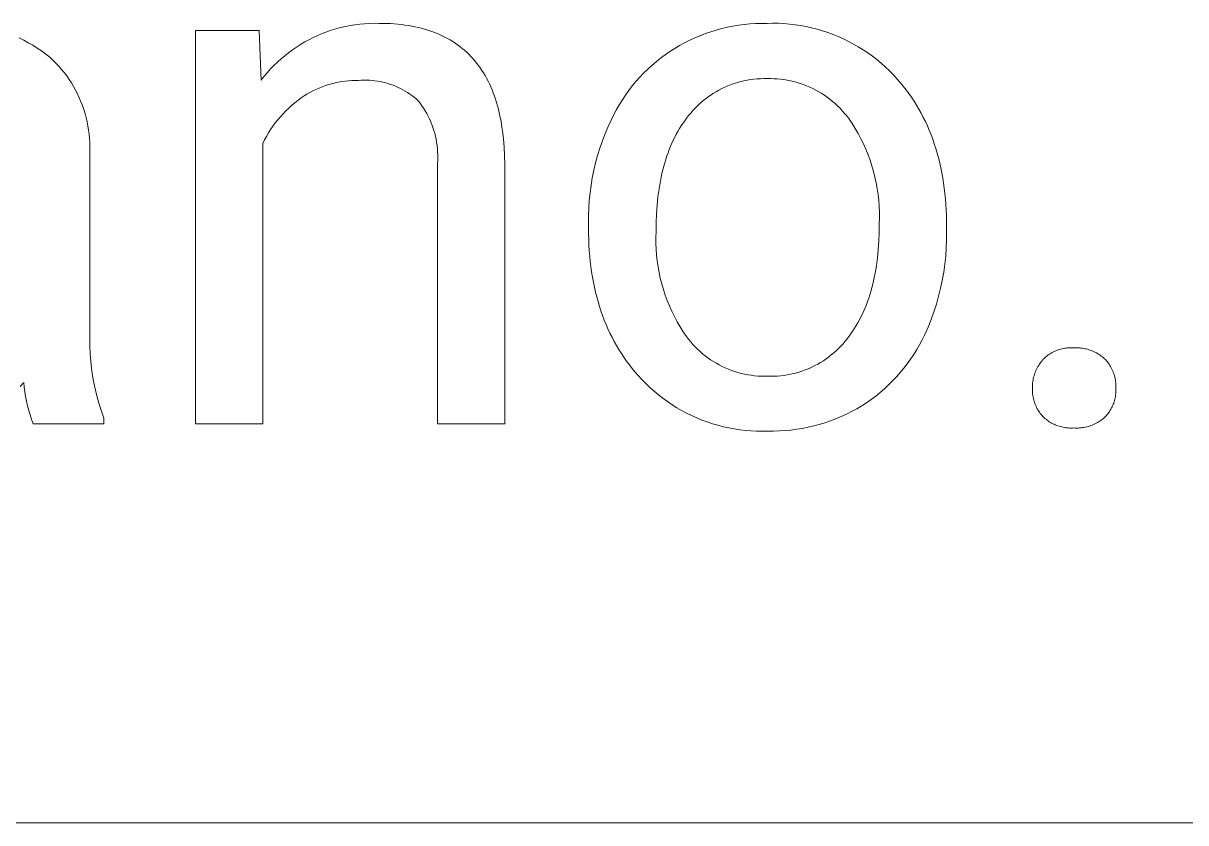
# Model space of a CAD drawing. Header units: millimetres. Extents: x -962 to 3068, y -237 to 2578.
# Drawn here: x 1969 to 2052.8, y -12 to 45.6 of the extents above; entities that cross this region are included whole.
import ezdxf

# ---------------------------------------------------------------- set-up
doc = ezdxf.new("R2010")
doc.units = ezdxf.units.MM
doc.header["$MEASUREMENT"] = 0
doc.layers.add('Domyślny', color=7, linetype='Continuous', true_color=0x000000)

msp = doc.modelspace()

# ---------------------------------------------------------------- linework, layer by layer
at = {"layer": 'Domyślny', "color": 18, "lineweight": 15, "true_color": 0x000000}
for p, q in [((1991.545, 45.222), (1991.883, 45.313)), ((1991.883, 45.313), (1992.223, 45.392)), ((1992.223, 45.392), (1992.566, 45.46)), ((1992.566, 45.46), (1992.911, 45.516)), ((1992.911, 45.516), (1993.258, 45.561)), ((1993.258, 45.561), (1993.606, 45.593)), ((1993.606, 45.593), (1993.956, 45.614)), ((1993.956, 45.614), (1994.305, 45.623)), ((1994.305, 45.623), (1994.655, 45.62)), ((1994.655, 45.62), (1994.934, 45.618)), ((1994.934, 45.618), (1995.209, 45.61)), ((1995.209, 45.61), (1995.479, 45.598)), ((1995.479, 45.598), (1995.745, 45.581)), ((1995.745, 45.581), (1996.006, 45.558)), ((1996.006, 45.558), (1996.263, 45.531)), ((1996.263, 45.531), (1996.516, 45.499)), ((1996.516, 45.499), (1996.764, 45.462)), ((1996.764, 45.462), (1997.008, 45.42)), ((1997.008, 45.42), (1997.248, 45.373)), ((1997.248, 45.373), (1997.483, 45.321)), ((1997.483, 45.321), (1997.714, 45.264)), ((1997.714, 45.264), (1997.94, 45.202)), ((2019.362, 45.241), (2019.762, 45.336)), ((2019.762, 45.336), (2020.165, 45.417)), ((2020.165, 45.417), (2020.571, 45.485)), ((2020.571, 45.485), (2020.979, 45.539)), ((2020.979, 45.539), (2021.388, 45.58)), ((2021.388, 45.58), (2021.798, 45.606)), ((2021.798, 45.606), (2022.209, 45.62)), ((2022.209, 45.62), (2022.621, 45.619)), ((2022.621, 45.619), (2023.026, 45.627)), ((2023.026, 45.627), (2023.431, 45.621)), ((2023.431, 45.621), (2023.836, 45.602)), ((2023.836, 45.602), (2024.24, 45.569)), ((2024.24, 45.569), (2024.643, 45.522)), ((2024.643, 45.522), (2025.044, 45.461)), ((2025.044, 45.461), (2025.443, 45.387)), ((2025.443, 45.387), (2025.839, 45.3)), ((2025.839, 45.3), (2026.231, 45.199)), ((1968.702, 44.565), (1969.038, 44.4)), ((1981.409, 16.739), (1981.409, 45.097)), ((1981.409, 45.097), (1985.999, 45.097)), ((1985.999, 45.097), (1986.16, 41.527)), ((1989.293, 44.275), (1989.6, 44.443)), ((1989.6, 44.443), (1989.913, 44.6)), ((1989.913, 44.6), (1990.23, 44.746)), ((1990.23, 44.746), (1990.553, 44.882)), ((1990.553, 44.882), (1990.88, 45.006)), ((1990.88, 45.006), (1991.21, 45.12)), ((1991.21, 45.12), (1991.545, 45.222)), ((1997.94, 45.202), (1998.163, 45.135)), ((1998.163, 45.135), (1998.38, 45.063)), ((1998.38, 45.063), (1998.594, 44.986)), ((1998.594, 44.986), (1998.803, 44.904)), ((1998.803, 44.904), (1999.007, 44.818)), ((1999.007, 44.818), (1999.207, 44.726)), ((1999.207, 44.726), (1999.403, 44.63)), ((1999.403, 44.63), (1999.595, 44.528)), ((1999.595, 44.528), (1999.782, 44.421)), ((1999.782, 44.421), (1999.965, 44.31)), ((2017.047, 44.398), (2017.42, 44.57)), ((2017.42, 44.57), (2017.799, 44.73)), ((2017.799, 44.73), (2018.183, 44.878)), ((2018.183, 44.878), (2018.572, 45.012)), ((2018.572, 45.012), (2018.965, 45.133)), ((2018.965, 45.133), (2019.362, 45.241)), ((2026.231, 45.199), (2026.62, 45.085)), ((2026.62, 45.085), (2027.005, 44.958)), ((2027.005, 44.958), (2027.386, 44.817)), ((2027.386, 44.817), (2027.761, 44.664)), ((2027.761, 44.664), (2028.131, 44.498)), ((2028.131, 44.498), (2028.495, 44.32)), ((1969.038, 44.4), (1969.368, 44.223)), ((1969.368, 44.223), (1969.692, 44.035)), ((1969.692, 44.035), (1970.01, 43.837)), ((1970.01, 43.837), (1970.321, 43.628)), ((1970.321, 43.628), (1970.624, 43.408)), ((1988.128, 43.504), (1988.409, 43.711)), ((1988.409, 43.711), (1988.697, 43.909)), ((1988.697, 43.909), (1988.992, 44.097)), ((1988.992, 44.097), (1989.293, 44.275)), ((1999.965, 44.31), (2000.143, 44.194)), ((2000.143, 44.194), (2000.317, 44.072)), ((2000.317, 44.072), (2000.487, 43.946)), ((2000.487, 43.946), (2000.652, 43.815)), ((2000.652, 43.815), (2000.813, 43.678)), ((2000.813, 43.678), (2000.97, 43.537)), ((2015.282, 43.354), (2015.619, 43.586)), ((2015.619, 43.586), (2015.964, 43.807)), ((2015.964, 43.807), (2016.318, 44.016)), ((2016.318, 44.016), (2016.679, 44.213)), ((2016.679, 44.213), (2017.047, 44.398)), ((2028.495, 44.32), (2028.853, 44.13)), ((2028.853, 44.13), (2029.204, 43.927)), ((2029.204, 43.927), (2029.548, 43.713)), ((2029.548, 43.713), (2029.885, 43.487)), ((1970.624, 43.408), (1970.921, 43.179)), ((1970.921, 43.179), (1971.142, 42.971)), ((1971.142, 42.971), (1971.355, 42.756)), ((1971.355, 42.756), (1971.562, 42.533)), ((1987.077, 42.582), (1987.328, 42.826)), ((1987.328, 42.826), (1987.587, 43.061)), ((1987.587, 43.061), (1987.853, 43.287)), ((1987.853, 43.287), (1988.128, 43.504)), ((2000.97, 43.537), (2001.122, 43.391)), ((2001.122, 43.391), (2001.27, 43.24)), ((2001.27, 43.24), (2001.414, 43.084)), ((2001.414, 43.084), (2001.553, 42.923)), ((2001.553, 42.923), (2001.688, 42.757)), ((2001.688, 42.757), (2001.818, 42.586)), ((2014.322, 42.589), (2014.633, 42.855)), ((2014.633, 42.855), (2014.954, 43.11)), ((2014.954, 43.11), (2015.282, 43.354)), ((2029.885, 43.487), (2030.214, 43.25)), ((2030.214, 43.25), (2030.535, 43.002)), ((2030.535, 43.002), (2030.847, 42.743)), ((2030.847, 42.743), (2031.15, 42.474)), ((1971.562, 42.533), (1971.76, 42.304)), ((1971.76, 42.304), (1971.951, 42.068)), ((1971.951, 42.068), (1972.133, 41.825)), ((1986.375, 41.802), (1986.6, 42.07)), ((1986.6, 42.07), (1986.834, 42.33)), ((1986.834, 42.33), (1987.077, 42.582)), ((2001.818, 42.586), (2001.945, 42.41)), ((2001.945, 42.41), (2002.066, 42.229)), ((2002.066, 42.229), (2002.184, 42.043)), ((2002.184, 42.043), (2002.297, 41.853)), ((2013.445, 41.73), (2013.727, 42.026)), ((2013.727, 42.026), (2014.02, 42.312)), ((2014.02, 42.312), (2014.322, 42.589)), ((2031.15, 42.474), (2031.443, 42.194)), ((2031.443, 42.194), (2031.728, 41.905)), ((2031.728, 41.905), (2032.002, 41.606)), ((1972.133, 41.825), (1972.307, 41.576)), ((1972.307, 41.576), (1972.472, 41.322)), ((1972.472, 41.322), (1972.628, 41.062)), ((1986.16, 41.527), (1986.375, 41.802)), ((1990.781, 41.128), (1990.552, 41.046)), ((1991.013, 41.203), (1990.781, 41.128)), ((1991.248, 41.269), (1991.013, 41.203)), ((1991.485, 41.327), (1991.248, 41.269)), ((1991.723, 41.377), (1991.485, 41.327)), ((1991.964, 41.419), (1991.723, 41.377)), ((1992.205, 41.452), (1991.964, 41.419)), ((1992.448, 41.477), (1992.205, 41.452)), ((1992.691, 41.493), (1992.448, 41.477)), ((1992.935, 41.501), (1992.691, 41.493)), ((1993.179, 41.5), (1992.935, 41.501)), ((1993.373, 41.514), (1993.179, 41.5)), ((1993.567, 41.521), (1993.373, 41.514)), ((1993.762, 41.521), (1993.567, 41.521)), ((1993.956, 41.514), (1993.762, 41.521)), ((1994.15, 41.501), (1993.956, 41.514)), ((1994.344, 41.481), (1994.15, 41.501)), ((1994.537, 41.454), (1994.344, 41.481)), ((1994.728, 41.421), (1994.537, 41.454)), ((1994.919, 41.381), (1994.728, 41.421)), ((1995.108, 41.334), (1994.919, 41.381)), ((1995.295, 41.281), (1995.108, 41.334)), ((1995.48, 41.221), (1995.295, 41.281)), ((1995.663, 41.156), (1995.48, 41.221)), ((1995.844, 41.083), (1995.663, 41.156)), ((1996.022, 41.005), (1995.844, 41.083)), ((2002.297, 41.853), (2002.406, 41.657)), ((2002.406, 41.657), (2002.51, 41.456)), ((2002.51, 41.456), (2002.61, 41.251)), ((2002.61, 41.251), (2002.706, 41.04)), ((2012.66, 40.785), (2012.911, 41.109)), ((2012.911, 41.109), (2013.173, 41.424)), ((2013.173, 41.424), (2013.445, 41.73)), ((2019.806, 41.118), (2019.586, 41.023)), ((2020.03, 41.205), (2019.806, 41.118)), ((2020.257, 41.284), (2020.03, 41.205)), ((2020.486, 41.356), (2020.257, 41.284)), ((2020.718, 41.419), (2020.486, 41.356)), ((2020.951, 41.475), (2020.718, 41.419)), ((2021.187, 41.522), (2020.951, 41.475)), ((2021.424, 41.561), (2021.187, 41.522)), ((2021.662, 41.592), (2021.424, 41.561)), ((2021.901, 41.615), (2021.662, 41.592)), ((2022.14, 41.629), (2021.901, 41.615)), ((2022.381, 41.635), (2022.14, 41.629)), ((2022.621, 41.633), (2022.381, 41.635)), ((2022.864, 41.636), (2022.621, 41.633)), ((2023.108, 41.63), (2022.864, 41.636)), ((2023.351, 41.616), (2023.108, 41.63)), ((2023.594, 41.594), (2023.351, 41.616)), ((2023.836, 41.563), (2023.594, 41.594)), ((2024.076, 41.524), (2023.836, 41.563)), ((2024.315, 41.476), (2024.076, 41.524)), ((2024.553, 41.421), (2024.315, 41.476)), ((2024.788, 41.357), (2024.553, 41.421)), ((2025.021, 41.285), (2024.788, 41.357)), ((2025.251, 41.205), (2025.021, 41.285)), ((2025.478, 41.117), (2025.251, 41.205)), ((2025.702, 41.021), (2025.478, 41.117)), ((2032.002, 41.606), (2032.222, 41.353)), ((2032.222, 41.353), (2032.435, 41.095)), ((2032.435, 41.095), (2032.642, 40.832)), ((1972.628, 41.062), (1972.775, 40.796)), ((1972.775, 40.796), (1972.913, 40.526)), ((1972.913, 40.526), (1973.042, 40.251)), ((1973.042, 40.251), (1973.161, 39.972)), ((1989.045, 40.252), (1988.811, 40.079)), ((1989.248, 40.388), (1989.045, 40.252)), ((1989.455, 40.516), (1989.248, 40.388)), ((1989.667, 40.637), (1989.455, 40.516)), ((1989.883, 40.751), (1989.667, 40.637)), ((1990.102, 40.857), (1989.883, 40.751)), ((1990.325, 40.955), (1990.102, 40.857)), ((1990.552, 41.046), (1990.325, 40.955)), ((1996.197, 40.92), (1996.022, 41.005)), ((1996.369, 40.83), (1996.197, 40.92)), ((1996.538, 40.733), (1996.369, 40.83)), ((1996.704, 40.631), (1996.538, 40.733)), ((1996.866, 40.523), (1996.704, 40.631)), ((1997.024, 40.41), (1996.866, 40.523)), ((1997.178, 40.291), (1997.024, 40.41)), ((1997.328, 40.167), (1997.178, 40.291)), ((2002.706, 41.04), (2002.797, 40.825)), ((2002.797, 40.825), (2002.884, 40.604)), ((2002.884, 40.604), (2002.967, 40.379)), ((2002.967, 40.379), (2003.045, 40.149)), ((2012.193, 40.113), (2012.421, 40.453)), ((2012.421, 40.453), (2012.66, 40.785)), ((2018.343, 40.299), (2018.151, 40.154)), ((2018.539, 40.437), (2018.343, 40.299)), ((2018.74, 40.569), (2018.539, 40.437)), ((2018.945, 40.693), (2018.74, 40.569)), ((2019.155, 40.811), (2018.945, 40.693)), ((2019.368, 40.92), (2019.155, 40.811)), ((2019.586, 41.023), (2019.368, 40.92)), ((2025.923, 40.918), (2025.702, 41.021)), ((2026.14, 40.807), (2025.923, 40.918)), ((2026.353, 40.689), (2026.14, 40.807)), ((2026.562, 40.563), (2026.353, 40.689)), ((2026.766, 40.43), (2026.562, 40.563)), ((2026.966, 40.29), (2026.766, 40.43)), ((2027.16, 40.144), (2026.966, 40.29)), ((2032.642, 40.832), (2032.841, 40.563)), ((2032.841, 40.563), (2033.033, 40.289)), ((2033.033, 40.289), (2033.218, 40.011)), ((1973.161, 39.972), (1973.27, 39.689)), ((1973.27, 39.689), (1973.37, 39.403)), ((1973.37, 39.403), (1973.459, 39.113)), ((1988.146, 39.516), (1987.938, 39.313)), ((1988.362, 39.711), (1988.146, 39.516)), ((1988.583, 39.899), (1988.362, 39.711)), ((1988.811, 40.079), (1988.583, 39.899)), ((1997.473, 40.037), (1997.328, 40.167)), ((1997.608, 39.863), (1997.473, 40.037)), ((1997.738, 39.683), (1997.608, 39.863)), ((1997.861, 39.5), (1997.738, 39.683)), ((1997.977, 39.312), (1997.861, 39.5)), ((2003.045, 40.149), (2003.119, 39.913)), ((2003.119, 39.913), (2003.189, 39.673)), ((2003.189, 39.673), (2003.254, 39.428)), ((2003.254, 39.428), (2003.315, 39.178)), ((2011.581, 39.049), (2011.773, 39.41)), ((2011.773, 39.41), (2011.977, 39.765)), ((2011.977, 39.765), (2012.193, 40.113)), ((2017.439, 39.51), (2017.276, 39.334)), ((2017.609, 39.68), (2017.439, 39.51)), ((2017.784, 39.845), (2017.609, 39.68)), ((2017.965, 40.002), (2017.784, 39.845)), ((2018.151, 40.154), (2017.965, 40.002)), ((2027.35, 39.99), (2027.16, 40.144)), ((2027.534, 39.831), (2027.35, 39.99)), ((2027.712, 39.665), (2027.534, 39.831)), ((2027.885, 39.493), (2027.712, 39.665)), ((2028.051, 39.315), (2027.885, 39.493)), ((2033.218, 40.011), (2033.396, 39.726)), ((2033.396, 39.726), (2033.567, 39.437)), ((2033.567, 39.437), (2033.731, 39.143)), ((1973.459, 39.113), (1973.539, 38.82)), ((1973.539, 38.82), (1973.608, 38.525)), ((1987.354, 38.665), (1987.175, 38.437)), ((1987.541, 38.888), (1987.354, 38.665)), ((1987.736, 39.104), (1987.541, 38.888)), ((1987.938, 39.313), (1987.736, 39.104)), ((1998.087, 39.121), (1997.977, 39.312)), ((1998.191, 38.926), (1998.087, 39.121)), ((1998.287, 38.727), (1998.191, 38.926)), ((1998.377, 38.525), (1998.287, 38.727)), ((2003.315, 39.178), (2003.372, 38.922)), ((2003.372, 38.922), (2003.424, 38.662)), ((2003.424, 38.662), (2003.472, 38.397)), ((2011.169, 38.178), (2011.401, 38.681)), ((2011.401, 38.681), (2011.581, 39.049)), ((2016.688, 38.595), (2016.557, 38.41)), ((2016.823, 38.774), (2016.688, 38.595)), ((2016.967, 38.966), (2016.823, 38.774)), ((2017.118, 39.153), (2016.967, 38.966)), ((2017.276, 39.334), (2017.118, 39.153)), ((2028.211, 39.131), (2028.051, 39.315)), ((2028.365, 38.942), (2028.211, 39.131)), ((2028.512, 38.748), (2028.365, 38.942)), ((2028.75, 38.398), (2028.512, 38.748)), ((2033.731, 39.143), (2033.888, 38.843)), ((2033.888, 38.843), (2034.038, 38.538)), ((1973.608, 38.525), (1973.668, 38.227)), ((1973.668, 38.227), (1973.717, 37.928)), ((1973.717, 37.928), (1973.755, 37.627)), ((1986.683, 37.717), (1986.536, 37.466)), ((1986.839, 37.962), (1986.683, 37.717)), ((1987.003, 38.202), (1986.839, 37.962)), ((1987.175, 38.437), (1987.003, 38.202)), ((1998.46, 38.32), (1998.377, 38.525)), ((1998.536, 38.113), (1998.46, 38.32)), ((1998.604, 37.903), (1998.536, 38.113)), ((1998.666, 37.69), (1998.604, 37.903)), ((2003.472, 38.397), (2003.516, 38.127)), ((2003.516, 38.127), (2003.555, 37.852)), ((2003.555, 37.852), (2003.621, 37.288)), ((2010.954, 37.668), (2011.169, 38.178)), ((2016.19, 37.827), (2016.077, 37.622)), ((2016.308, 38.026), (2016.19, 37.827)), ((2016.431, 38.22), (2016.308, 38.026)), ((2016.557, 38.41), (2016.431, 38.22)), ((2028.975, 38.04), (2028.75, 38.398)), ((2029.187, 37.675), (2028.975, 38.04)), ((2034.038, 38.538), (2034.181, 38.228)), ((2034.181, 38.228), (2034.317, 37.913)), ((2034.317, 37.913), (2034.446, 37.592)), ((1973.755, 37.627), (1973.784, 37.325)), ((1973.784, 37.325), (1973.802, 37.022)), ((1973.802, 37.022), (1973.809, 36.719)), ((1986.397, 37.211), (1986.267, 36.951)), ((1986.267, 36.951), (1986.267, 16.739)), ((1986.536, 37.466), (1986.397, 37.211)), ((1998.72, 37.476), (1998.666, 37.69)), ((1998.766, 37.26), (1998.72, 37.476)), ((1998.806, 37.043), (1998.766, 37.26)), ((1998.837, 36.824), (1998.806, 37.043)), ((2003.621, 37.288), (2003.669, 36.703)), ((2010.574, 36.628), (2010.755, 37.151)), ((2010.755, 37.151), (2010.954, 37.668)), ((2015.761, 36.98), (2015.664, 36.757)), ((2015.862, 37.199), (2015.761, 36.98)), ((2015.967, 37.413), (2015.862, 37.199)), ((2016.077, 37.622), (2015.967, 37.413)), ((2029.387, 37.303), (2029.187, 37.675)), ((2029.573, 36.924), (2029.387, 37.303)), ((2029.747, 36.538), (2029.573, 36.924)), ((2034.446, 37.592), (2034.568, 37.267)), ((2034.568, 37.267), (2034.682, 36.936)), ((2034.682, 36.936), (2034.79, 36.6)), ((1973.809, 36.719), (1973.806, 36.415)), ((1973.806, 36.415), (1973.806, 23.37)), ((1998.862, 36.605), (1998.837, 36.824)), ((1998.878, 36.384), (1998.862, 36.605)), ((1998.887, 36.163), (1998.878, 36.384)), ((1998.889, 35.943), (1998.887, 36.163)), ((2003.669, 36.703), (2003.7, 36.099)), ((2003.7, 36.099), (2003.714, 35.474)), ((2010.265, 35.565), (2010.411, 36.099)), ((2010.411, 36.099), (2010.574, 36.628)), ((2015.4, 36.056), (2015.32, 35.813)), ((2015.484, 36.295), (2015.4, 36.056)), ((2015.572, 36.528), (2015.484, 36.295)), ((2015.664, 36.757), (2015.572, 36.528)), ((2029.906, 36.147), (2029.747, 36.538)), ((2030.052, 35.751), (2029.906, 36.147)), ((2034.79, 36.6), (2034.891, 36.259)), ((2034.891, 36.259), (2034.985, 35.912)), ((1998.869, 35.501), (1998.883, 35.722)), ((1998.869, 16.739), (1998.869, 35.501)), ((1998.883, 35.722), (1998.889, 35.943)), ((2003.714, 35.474), (2003.714, 16.739)), ((2010.137, 35.026), (2010.265, 35.565)), ((2015.174, 35.312), (2015.107, 35.054)), ((2015.245, 35.565), (2015.174, 35.312)), ((2015.32, 35.813), (2015.245, 35.565)), ((2030.184, 35.349), (2030.052, 35.751)), ((2030.302, 34.943), (2030.184, 35.349)), ((2034.985, 35.912), (2035.072, 35.561)), ((2035.072, 35.561), (2035.152, 35.204)), ((2035.152, 35.204), (2035.225, 34.842)), ((2009.935, 33.937), (2010.027, 34.483)), ((2010.027, 34.483), (2010.137, 35.026)), ((2014.987, 34.524), (2014.933, 34.251)), ((2015.045, 34.791), (2014.987, 34.524)), ((2015.107, 35.054), (2015.045, 34.791)), ((2030.406, 34.534), (2030.302, 34.943)), ((2030.495, 34.121), (2030.406, 34.534)), ((2035.225, 34.842), (2035.291, 34.475)), ((2035.291, 34.475), (2035.35, 34.102)), ((2009.862, 33.389), (2009.935, 33.937)), ((2014.838, 33.692), (2014.76, 33.113)), ((2014.883, 33.974), (2014.838, 33.692)), ((2014.933, 34.251), (2014.883, 33.974)), ((2030.57, 33.705), (2030.495, 34.121)), ((2030.631, 33.287), (2030.57, 33.705)), ((2035.35, 34.102), (2035.402, 33.725)), ((2035.402, 33.725), (2035.447, 33.342)), ((2009.769, 32.285), (2009.806, 32.838)), ((2009.806, 32.838), (2009.862, 33.389)), ((2014.76, 33.113), (2014.7, 32.514)), ((2030.677, 32.867), (2030.631, 33.287)), ((2030.708, 32.446), (2030.677, 32.867)), ((2035.447, 33.342), (2035.485, 32.954)), ((2035.485, 32.954), (2035.516, 32.561)), ((2009.751, 31.732), (2009.769, 32.285)), ((2014.657, 31.896), (2014.631, 31.258)), ((2014.7, 32.514), (2014.657, 31.896)), ((2030.724, 32.023), (2030.708, 32.446)), ((2030.726, 31.601), (2030.724, 32.023)), ((2035.516, 32.561), (2035.54, 32.163)), ((2035.54, 32.163), (2035.558, 31.759)), ((2009.75, 31.178), (2009.751, 31.732)), ((2009.75, 30.843), (2009.75, 31.178)), ((2014.631, 31.258), (2014.622, 30.601)), ((2030.705, 30.536), (2030.713, 31.178)), ((2030.713, 31.178), (2030.726, 31.601)), ((2035.558, 31.759), (2035.572, 30.937)), ((2009.754, 30.432), (2009.75, 30.843)), ((2009.765, 30.025), (2009.754, 30.432)), ((2014.622, 30.601), (2014.609, 30.179)), ((2014.609, 30.179), (2014.61, 29.756)), ((2030.68, 29.911), (2030.705, 30.536)), ((2035.572, 30.601), (2035.57, 30.013)), ((2035.572, 30.937), (2035.572, 30.601)), ((2009.782, 29.624), (2009.765, 30.025)), ((2009.807, 29.229), (2009.782, 29.624)), ((2014.61, 29.756), (2014.627, 29.334)), ((2014.627, 29.334), (2014.658, 28.913)), ((2030.638, 29.305), (2030.68, 29.911)), ((2035.548, 29.424), (2035.506, 28.837)), ((2035.57, 30.013), (2035.548, 29.424)), ((2009.839, 28.838), (2009.807, 29.229)), ((2009.877, 28.453), (2009.839, 28.838)), ((2014.658, 28.913), (2014.704, 28.493)), ((2030.504, 28.147), (2030.579, 28.717)), ((2030.579, 28.717), (2030.638, 29.305)), ((2035.506, 28.837), (2035.443, 28.252)), ((2009.923, 28.072), (2009.877, 28.453)), ((2009.976, 27.697), (2009.923, 28.072)), ((2010.036, 27.327), (2009.976, 27.697)), ((2014.704, 28.493), (2014.764, 28.074)), ((2014.764, 28.074), (2014.839, 27.659)), ((2014.839, 27.659), (2014.928, 27.246)), ((2030.411, 27.596), (2030.46, 27.869)), ((2030.46, 27.869), (2030.504, 28.147)), ((2035.361, 27.669), (2035.258, 27.09)), ((2035.443, 28.252), (2035.361, 27.669)), ((2010.103, 26.962), (2010.036, 27.327)), ((2010.177, 26.602), (2010.103, 26.962)), ((2014.928, 27.246), (2015.032, 26.836)), ((2015.032, 26.836), (2015.15, 26.43)), ((2030.24, 26.802), (2030.302, 27.062)), ((2030.302, 27.062), (2030.358, 27.327)), ((2030.358, 27.327), (2030.411, 27.596)), ((2035.258, 27.09), (2035.135, 26.514)), ((2010.258, 26.248), (2010.177, 26.602)), ((2010.346, 25.898), (2010.258, 26.248)), ((2015.15, 26.43), (2015.282, 26.029)), ((2015.282, 26.029), (2015.428, 25.632)), ((2029.953, 25.807), (2030.031, 26.049)), ((2030.031, 26.049), (2030.105, 26.296)), ((2030.105, 26.296), (2030.175, 26.547)), ((2030.175, 26.547), (2030.24, 26.802)), ((2035.135, 26.514), (2034.992, 25.943)), ((2010.441, 25.554), (2010.346, 25.898)), ((2010.542, 25.215), (2010.441, 25.554)), ((2010.651, 24.881), (2010.542, 25.215)), ((2015.428, 25.632), (2015.588, 25.241)), ((2015.588, 25.241), (2015.761, 24.856)), ((2029.692, 25.109), (2029.783, 25.337)), ((2029.783, 25.337), (2029.87, 25.57)), ((2029.87, 25.57), (2029.953, 25.807)), ((2034.83, 25.377), (2034.648, 24.817)), ((2034.992, 25.943), (2034.83, 25.377)), ((2010.767, 24.552), (2010.651, 24.881)), ((2010.89, 24.228), (2010.767, 24.552)), ((2015.761, 24.856), (2015.948, 24.477)), ((2015.948, 24.477), (2016.148, 24.104)), ((2029.283, 24.24), (2029.392, 24.451)), ((2029.392, 24.451), (2029.496, 24.665)), ((2029.496, 24.665), (2029.596, 24.885)), ((2029.596, 24.885), (2029.692, 25.109)), ((2034.648, 24.817), (2034.447, 24.264)), ((2011.019, 23.909), (2010.89, 24.228)), ((2011.156, 23.596), (2011.019, 23.909)), ((2011.3, 23.287), (2011.156, 23.596)), ((2016.148, 24.104), (2016.36, 23.739)), ((2016.36, 23.739), (2016.585, 23.382)), ((2028.805, 23.444), (2028.931, 23.636)), ((2028.931, 23.636), (2029.053, 23.833)), ((2029.053, 23.833), (2029.17, 24.034)), ((2029.17, 24.034), (2029.283, 24.24)), ((2034.227, 23.718), (2033.988, 23.18)), ((2034.447, 24.264), (2034.227, 23.718)), ((1973.806, 23.37), (1973.796, 22.843)), ((1973.796, 22.843), (1973.802, 22.315)), ((2011.45, 22.983), (2011.3, 23.287)), ((2011.607, 22.685), (2011.45, 22.983)), ((2011.772, 22.392), (2011.607, 22.685)), ((2016.585, 23.382), (2016.823, 23.032)), ((2016.823, 23.032), (2016.969, 22.839)), ((2016.969, 22.839), (2017.122, 22.652)), ((2017.122, 22.652), (2017.281, 22.469)), ((2028.101, 22.521), (2028.253, 22.7)), ((2028.253, 22.7), (2028.399, 22.884)), ((2028.399, 22.884), (2028.539, 23.072)), ((2028.539, 23.072), (2028.674, 23.256)), ((2028.674, 23.256), (2028.805, 23.444)), ((2033.809, 22.812), (2033.618, 22.451)), ((2033.988, 23.18), (2033.809, 22.812)), ((1973.802, 22.315), (1973.826, 21.787)), ((2011.943, 22.103), (2011.772, 22.392)), ((2012.121, 21.82), (2011.943, 22.103)), ((2012.306, 21.542), (2012.121, 21.82)), ((2017.281, 22.469), (2017.446, 22.293)), ((2017.446, 22.293), (2017.618, 22.122)), ((2017.618, 22.122), (2017.795, 21.957)), ((2017.795, 21.957), (2017.978, 21.799)), ((2017.978, 21.799), (2018.166, 21.647)), ((2027.253, 21.71), (2027.434, 21.86)), ((2027.434, 21.86), (2027.609, 22.017)), ((2027.609, 22.017), (2027.778, 22.179)), ((2027.778, 22.179), (2027.943, 22.347)), ((2027.943, 22.347), (2028.101, 22.521)), ((2033.415, 22.096), (2033.2, 21.748)), ((2033.618, 22.451), (2033.415, 22.096)), ((2042.948, 21.738), (2043.027, 21.791)), ((2043.027, 21.791), (2043.108, 21.84)), ((2043.108, 21.84), (2043.19, 21.887)), ((2043.19, 21.887), (2043.274, 21.931)), ((2043.274, 21.931), (2043.36, 21.972)), ((2043.36, 21.972), (2043.446, 22.01)), ((2043.446, 22.01), (2043.534, 22.045)), ((2043.534, 22.045), (2043.623, 22.077)), ((2043.623, 22.077), (2043.714, 22.106)), ((2043.714, 22.106), (2043.805, 22.132)), ((2043.805, 22.132), (2043.897, 22.155)), ((2043.897, 22.155), (2043.989, 22.174)), ((2043.989, 22.174), (2044.082, 22.191)), ((2044.082, 22.191), (2044.176, 22.204)), ((2044.176, 22.204), (2044.27, 22.215)), ((2044.27, 22.215), (2044.365, 22.222)), ((2044.365, 22.222), (2044.459, 22.225)), ((2044.459, 22.225), (2044.554, 22.226)), ((2044.554, 22.226), (2044.649, 22.223)), ((2044.649, 22.223), (2044.743, 22.218)), ((2044.743, 22.218), (2044.843, 22.223)), ((2044.843, 22.223), (2044.944, 22.224)), ((2044.944, 22.224), (2045.044, 22.223)), ((2045.044, 22.223), (2045.144, 22.217)), ((2045.144, 22.217), (2045.244, 22.209)), ((2045.244, 22.209), (2045.343, 22.197)), ((2045.343, 22.197), (2045.443, 22.182)), ((2045.443, 22.182), (2045.541, 22.163)), ((2045.541, 22.163), (2045.639, 22.142)), ((2045.639, 22.142), (2045.736, 22.116)), ((2045.736, 22.116), (2045.832, 22.088)), ((2045.832, 22.088), (2045.927, 22.056)), ((2045.927, 22.056), (2046.021, 22.022)), ((2046.021, 22.022), (2046.114, 21.984)), ((2046.114, 21.984), (2046.206, 21.942)), ((2046.206, 21.942), (2046.296, 21.898)), ((2046.296, 21.898), (2046.384, 21.851)), ((2046.384, 21.851), (2046.471, 21.801)), ((2046.471, 21.801), (2046.556, 21.748)), ((1973.826, 21.787), (1973.868, 21.261)), ((1973.868, 21.261), (1973.927, 20.736)), ((2012.498, 21.269), (2012.306, 21.542)), ((2012.696, 21.001), (2012.498, 21.269)), ((2012.902, 20.738), (2012.696, 21.001)), ((2018.166, 21.647), (2018.359, 21.501)), ((2018.359, 21.501), (2018.558, 21.363)), ((2018.558, 21.363), (2018.761, 21.231)), ((2018.761, 21.231), (2018.968, 21.106)), ((2018.968, 21.106), (2019.18, 20.989)), ((2019.18, 20.989), (2019.395, 20.879)), ((2026.075, 20.942), (2026.282, 21.053)), ((2026.282, 21.053), (2026.485, 21.171)), ((2026.485, 21.171), (2026.684, 21.296)), ((2026.684, 21.296), (2026.878, 21.427)), ((2026.878, 21.427), (2027.068, 21.565)), ((2027.068, 21.565), (2027.253, 21.71)), ((2032.735, 21.075), (2032.486, 20.751)), ((2032.973, 21.408), (2032.735, 21.075)), ((2033.2, 21.748), (2032.973, 21.408)), ((2042.153, 20.867), (2042.206, 20.957)), ((2042.206, 20.957), (2042.262, 21.044)), ((2042.262, 21.044), (2042.321, 21.129)), ((2042.321, 21.129), (2042.383, 21.212)), ((2042.383, 21.212), (2042.448, 21.293)), ((2042.448, 21.293), (2042.515, 21.372)), ((2042.515, 21.372), (2042.582, 21.439)), ((2042.582, 21.439), (2042.651, 21.504)), ((2042.651, 21.504), (2042.722, 21.566)), ((2042.722, 21.566), (2042.796, 21.626)), ((2042.796, 21.626), (2042.871, 21.684)), ((2042.871, 21.684), (2042.948, 21.738)), ((2046.556, 21.748), (2046.639, 21.692)), ((2046.639, 21.692), (2046.721, 21.633)), ((2046.721, 21.633), (2046.8, 21.572)), ((2046.8, 21.572), (2046.877, 21.508)), ((2046.877, 21.508), (2046.952, 21.441)), ((2046.952, 21.441), (2047.025, 21.372)), ((2047.025, 21.372), (2047.092, 21.293)), ((2047.092, 21.293), (2047.157, 21.213)), ((2047.157, 21.213), (2047.219, 21.13)), ((2047.219, 21.13), (2047.278, 21.044)), ((2047.278, 21.044), (2047.334, 20.957)), ((2047.334, 20.957), (2047.387, 20.868)), ((1973.927, 20.736), (1974.002, 20.214)), ((1974.002, 20.214), (1974.095, 19.694)), ((2013.114, 20.48), (2012.902, 20.738)), ((2013.334, 20.227), (2013.114, 20.48)), ((2013.606, 19.929), (2013.334, 20.227)), ((2019.395, 20.879), (2019.614, 20.777)), ((2019.614, 20.777), (2019.837, 20.682)), ((2019.837, 20.682), (2020.063, 20.595)), ((2020.063, 20.595), (2020.291, 20.516)), ((2020.291, 20.516), (2020.523, 20.445)), ((2020.523, 20.445), (2020.756, 20.381)), ((2020.756, 20.381), (2020.992, 20.326)), ((2020.992, 20.326), (2021.229, 20.28)), ((2021.229, 20.28), (2021.468, 20.241)), ((2021.468, 20.241), (2021.708, 20.211)), ((2021.708, 20.211), (2021.949, 20.189)), ((2021.949, 20.189), (2022.191, 20.175)), ((2022.191, 20.175), (2022.432, 20.17)), ((2022.432, 20.17), (2022.674, 20.174)), ((2022.674, 20.174), (2022.909, 20.17)), ((2022.909, 20.17), (2023.144, 20.175)), ((2023.144, 20.175), (2023.379, 20.187)), ((2023.379, 20.187), (2023.613, 20.207)), ((2023.613, 20.207), (2023.846, 20.236)), ((2023.846, 20.236), (2024.078, 20.272)), ((2024.078, 20.272), (2024.309, 20.316)), ((2024.309, 20.316), (2024.538, 20.367)), ((2024.538, 20.367), (2024.765, 20.427)), ((2024.765, 20.427), (2024.99, 20.494)), ((2024.99, 20.494), (2025.213, 20.569)), ((2025.213, 20.569), (2025.433, 20.651)), ((2025.433, 20.651), (2025.65, 20.741)), ((2025.65, 20.741), (2025.864, 20.837)), ((2025.864, 20.837), (2026.075, 20.942)), ((2031.956, 20.129), (2031.675, 19.832)), ((2032.226, 20.436), (2031.956, 20.129)), ((2032.486, 20.751), (2032.226, 20.436)), ((2041.843, 20.101), (2041.87, 20.201)), ((2041.87, 20.201), (2041.9, 20.3)), ((2041.9, 20.3), (2041.934, 20.398)), ((2041.934, 20.398), (2041.972, 20.495)), ((2041.972, 20.495), (2042.012, 20.59)), ((2042.012, 20.59), (2042.056, 20.684)), ((2042.056, 20.684), (2042.103, 20.777)), ((2042.103, 20.777), (2042.153, 20.867)), ((2047.387, 20.868), (2047.437, 20.777)), ((2047.437, 20.777), (2047.484, 20.685)), ((2047.484, 20.685), (2047.527, 20.591)), ((2047.527, 20.591), (2047.567, 20.495)), ((2047.567, 20.495), (2047.604, 20.398)), ((2047.604, 20.398), (2047.637, 20.3)), ((2047.637, 20.3), (2047.667, 20.201)), ((2047.667, 20.201), (2047.693, 20.101)), ((1969.042, 19.72), (1968.781, 19.446)), ((1969.073, 19.38), (1969.042, 19.72)), ((1969.115, 19.042), (1969.073, 19.38)), ((1974.095, 19.694), (1974.205, 19.178)), ((2013.889, 19.64), (2013.606, 19.929)), ((2014.181, 19.361), (2013.889, 19.64)), ((2014.482, 19.092), (2014.181, 19.361)), ((2031.384, 19.544), (2031.084, 19.267)), ((2031.675, 19.832), (2031.384, 19.544)), ((2041.75, 19.382), (2041.752, 19.486)), ((2041.75, 19.278), (2041.75, 19.382)), ((2041.75, 19.178), (2041.75, 19.278)), ((2041.752, 19.486), (2041.759, 19.589)), ((2041.759, 19.589), (2041.768, 19.693)), ((2041.768, 19.693), (2041.782, 19.795)), ((2041.782, 19.795), (2041.799, 19.898)), ((2041.799, 19.898), (2041.819, 20)), ((2041.819, 20), (2041.843, 20.101)), ((2047.693, 20.101), (2047.716, 20)), ((2047.716, 20), (2047.735, 19.898)), ((2047.735, 19.898), (2047.751, 19.795)), ((2047.751, 19.795), (2047.763, 19.692)), ((2047.763, 19.692), (2047.772, 19.589)), ((2047.772, 19.589), (2047.777, 19.486)), ((2047.778, 19.382), (2047.776, 19.278)), ((2047.776, 19.278), (2047.778, 19.183)), ((2047.777, 19.486), (2047.778, 19.382)), ((1969.169, 18.705), (1969.115, 19.042)), ((1969.234, 18.371), (1969.169, 18.705)), ((1974.205, 19.178), (1974.332, 18.665)), ((1974.332, 18.665), (1974.476, 18.157)), ((2014.792, 18.833), (2014.482, 19.092)), ((2015.111, 18.585), (2014.792, 18.833)), ((2015.439, 18.348), (2015.111, 18.585)), ((2030.129, 18.497), (2029.794, 18.263)), ((2030.456, 18.743), (2030.129, 18.497)), ((2030.774, 19), (2030.456, 18.743)), ((2031.084, 19.267), (2030.774, 19)), ((2041.754, 19.078), (2041.75, 19.178)), ((2041.76, 18.978), (2041.754, 19.078)), ((2041.771, 18.878), (2041.76, 18.978)), ((2041.784, 18.779), (2041.771, 18.878)), ((2041.802, 18.68), (2041.784, 18.779)), ((2041.822, 18.582), (2041.802, 18.68)), ((2041.846, 18.484), (2041.822, 18.582)), ((2041.874, 18.388), (2041.846, 18.484)), ((2047.698, 18.518), (2047.674, 18.425)), ((2047.719, 18.611), (2047.698, 18.518)), ((2047.737, 18.706), (2047.719, 18.611)), ((2047.752, 18.8), (2047.737, 18.706)), ((2047.763, 18.896), (2047.752, 18.8)), ((2047.771, 18.991), (2047.763, 18.896)), ((2047.776, 19.087), (2047.771, 18.991)), ((2047.778, 19.183), (2047.776, 19.087)), ((1969.31, 18.038), (1969.234, 18.371)), ((1969.398, 17.709), (1969.31, 18.038)), ((1969.496, 17.383), (1969.398, 17.709)), ((1974.476, 18.157), (1974.636, 17.654)), ((1974.636, 17.654), (1974.813, 17.157)), ((2015.774, 18.123), (2015.439, 18.348)), ((2016.116, 17.909), (2015.774, 18.123)), ((2016.466, 17.706), (2016.116, 17.909)), ((2016.822, 17.516), (2016.466, 17.706)), ((2028.722, 17.631), (2028.347, 17.445)), ((2029.09, 17.829), (2028.722, 17.631)), ((2029.452, 18.04), (2029.09, 17.829)), ((2029.794, 18.263), (2029.452, 18.04)), ((2041.904, 18.292), (2041.874, 18.388)), ((2041.938, 18.198), (2041.904, 18.292)), ((2041.976, 18.105), (2041.938, 18.198)), ((2042.016, 18.013), (2041.976, 18.105)), ((2042.06, 17.923), (2042.016, 18.013)), ((2042.106, 17.834), (2042.06, 17.923)), ((2042.156, 17.747), (2042.106, 17.834)), ((2042.209, 17.662), (2042.156, 17.747)), ((2042.265, 17.578), (2042.209, 17.662)), ((2047.319, 17.643), (2047.266, 17.563)), ((2047.37, 17.724), (2047.319, 17.643)), ((2047.419, 17.806), (2047.37, 17.724)), ((2047.464, 17.891), (2047.419, 17.806)), ((2047.506, 17.977), (2047.464, 17.891)), ((2047.546, 18.064), (2047.506, 17.977)), ((2047.583, 18.153), (2047.546, 18.064)), ((2047.616, 18.243), (2047.583, 18.153)), ((2047.647, 18.333), (2047.616, 18.243)), ((2047.674, 18.425), (2047.647, 18.333)), ((1969.606, 17.06), (1969.496, 17.383)), ((1969.726, 16.741), (1969.606, 17.06)), ((1974.813, 17.157), (1974.813, 16.741)), ((2017.185, 17.338), (2016.822, 17.516)), ((2017.553, 17.172), (2017.185, 17.338)), ((2017.927, 17.019), (2017.553, 17.172)), ((2018.306, 16.878), (2017.927, 17.019)), ((2018.689, 16.751), (2018.306, 16.878)), ((2026.794, 16.827), (2026.393, 16.705)), ((2027.189, 16.962), (2026.794, 16.827)), ((2027.581, 17.11), (2027.189, 16.962)), ((2027.967, 17.271), (2027.581, 17.11)), ((2028.347, 17.445), (2027.967, 17.271)), ((2042.323, 17.497), (2042.265, 17.578)), ((2042.385, 17.417), (2042.323, 17.497)), ((2042.449, 17.34), (2042.385, 17.417)), ((2042.515, 17.265), (2042.449, 17.34)), ((2042.586, 17.198), (2042.515, 17.265)), ((2042.659, 17.133), (2042.586, 17.198)), ((2042.735, 17.07), (2042.659, 17.133)), ((2042.812, 17.01), (2042.735, 17.07)), ((2042.891, 16.953), (2042.812, 17.01)), ((2042.973, 16.898), (2042.891, 16.953)), ((2043.056, 16.847), (2042.973, 16.898)), ((2043.14, 16.798), (2043.056, 16.847)), ((2043.227, 16.752), (2043.14, 16.798)), ((2046.349, 16.787), (2046.256, 16.74)), ((2046.44, 16.836), (2046.349, 16.787)), ((2046.53, 16.889), (2046.44, 16.836)), ((2046.617, 16.944), (2046.53, 16.889)), ((2046.703, 17.003), (2046.617, 16.944)), ((2046.787, 17.064), (2046.703, 17.003)), ((2046.868, 17.129), (2046.787, 17.064)), ((2046.948, 17.196), (2046.868, 17.129)), ((2047.025, 17.265), (2046.948, 17.196)), ((2047.089, 17.337), (2047.025, 17.265)), ((2047.15, 17.41), (2047.089, 17.337)), ((2047.209, 17.486), (2047.15, 17.41)), ((2047.266, 17.563), (2047.209, 17.486)), ((1974.813, 16.741), (1969.726, 16.741)), ((1986.267, 16.739), (1981.409, 16.739)), ((2003.714, 16.739), (1998.869, 16.739)), ((2019.077, 16.637), (2018.689, 16.751)), ((2019.468, 16.536), (2019.077, 16.637)), ((2019.863, 16.448), (2019.468, 16.536)), ((2020.26, 16.374), (2019.863, 16.448)), ((2020.659, 16.313), (2020.26, 16.374)), ((2021.06, 16.266), (2020.659, 16.313)), ((2021.463, 16.232), (2021.06, 16.266)), ((2021.866, 16.213), (2021.463, 16.232)), ((2022.27, 16.207), (2021.866, 16.213)), ((2022.674, 16.214), (2022.27, 16.207)), ((2023.093, 16.214), (2022.674, 16.214)), ((2023.511, 16.228), (2023.093, 16.214)), ((2023.928, 16.255), (2023.511, 16.228)), ((2024.345, 16.296), (2023.928, 16.255)), ((2024.759, 16.35), (2024.345, 16.296)), ((2025.172, 16.419), (2024.759, 16.35)), ((2025.582, 16.501), (2025.172, 16.419)), ((2025.989, 16.596), (2025.582, 16.501)), ((2026.393, 16.705), (2025.989, 16.596)), ((2043.315, 16.709), (2043.227, 16.752)), ((2043.404, 16.669), (2043.315, 16.709)), ((2043.495, 16.632), (2043.404, 16.669)), ((2043.587, 16.598), (2043.495, 16.632)), ((2043.68, 16.568), (2043.587, 16.598)), ((2043.774, 16.54), (2043.68, 16.568)), ((2043.868, 16.516), (2043.774, 16.54)), ((2043.964, 16.495), (2043.868, 16.516)), ((2044.06, 16.477), (2043.964, 16.495)), ((2044.157, 16.463), (2044.06, 16.477)), ((2044.254, 16.452), (2044.157, 16.463)), ((2044.352, 16.444), (2044.254, 16.452)), ((2044.45, 16.44), (2044.352, 16.444)), ((2044.548, 16.439), (2044.45, 16.44)), ((2044.645, 16.441), (2044.548, 16.439)), ((2044.743, 16.447), (2044.645, 16.441)), ((2044.847, 16.442), (2044.743, 16.447)), ((2044.951, 16.441), (2044.847, 16.442)), ((2045.055, 16.443), (2044.951, 16.441)), ((2045.158, 16.449), (2045.055, 16.443)), ((2045.262, 16.458), (2045.158, 16.449)), ((2045.365, 16.471), (2045.262, 16.458)), ((2045.467, 16.487), (2045.365, 16.471)), ((2045.569, 16.507), (2045.467, 16.487)), ((2045.67, 16.53), (2045.569, 16.507)), ((2045.771, 16.557), (2045.67, 16.53)), ((2045.87, 16.587), (2045.771, 16.557)), ((2045.969, 16.62), (2045.87, 16.587)), ((2046.066, 16.657), (2045.969, 16.62)), ((2046.162, 16.697), (2046.066, 16.657)), ((2046.256, 16.74), (2046.162, 16.697)), ((1544.743, -12.02), (3067.792, -12.02))]:
    msp.add_line(p, q, dxfattribs=at)

doc.saveas('drawing.dxf')
